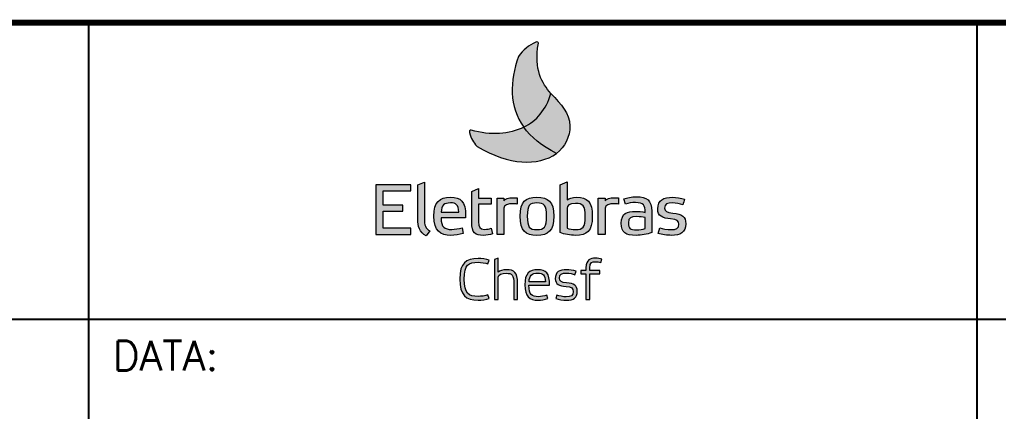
# Model space of a CAD drawing. Header units: millimetres. Extents: x 573 to 993, y 334 to 631.
# Drawn here: x 830.56 to 880.09, y 370.47 to 390.29 of the extents above; entities that cross this region are included whole.
import ezdxf

# ---------------------------------------------------------------- set-up
doc = ezdxf.new("R2010")
doc.units = ezdxf.units.MM
doc.layers.add('1', color=7, linetype='Continuous')
doc.styles.add('ROMANS', font='romans.shx')

# ---------------------------------------------------------------- blocks, each defined once
blk = doc.blocks.new('A$C3EFF4D57')
at = {"layer": '1', "true_color": 0xd6eb00}
h = blk.add_hatch(color=60, dxfattribs=at)
h.dxf.hatch_style = 2
edge = h.paths.add_edge_path()
edge.add_spline(control_points=[(-0.3953708542991308, 2.208678693711704), (-1.148737280901173, 3.263200565008106), (-1.114664107907288, 4.546249956612201), (-0.6653859229868431, 5.780364471838425), (-0.4332665499036921, 6.117998642438124), (-0.1464455639306834, 6.360794715924612), (0.2072036569828697, 6.510927575700634), (0.3038871099319067, 6.559269302056805), (0.3455394220989092, 6.493561461323679), (0.340266977388751, 6.458697421456122), (0.109136187721333, 5.081403082756765), (0.5193982825692274, 4.450719851147483), (0.9773760008703221, 3.914017944401962), (0.7264735439312062, 3.094119857478859), (0.2468128970529051, 2.529375136054909), (-0.3953708542991308, 2.208678693711704)], knot_values=[0, 0, 0, 0, 1, 1, 1, 2, 2, 2, 3, 3, 3, 4, 4, 4, 5, 5, 5, 5], degree=3, periodic=0)
at = {"layer": '1', "true_color": 0x009e49}
h = blk.add_hatch(color=114, dxfattribs=at)
h.dxf.hatch_style = 2
edge = h.paths.add_edge_path()
edge.add_spline(control_points=[(1.26518557025895, 0.8847678565166461), (1.673272781696483, 1.201114532067777), (1.947901239309772, 1.755281411528358), (1.934983750161109, 2.265719953648158), (1.917518777352143, 2.943163178237455), (1.509695188019691, 3.335531914261878), (0.9773760008703221, 3.914017944401962), (0.7264735439312062, 3.094119857478859), (0.2468128970529051, 2.529375136054909), (-0.3953708542991308, 2.208678693711704), (-0.03546060525968642, 1.705028424005377), (0.5039763821179122, 1.253179922423101), (1.26518557025895, 0.8847678565166461)], knot_values=[0, 0, 0, 0, 1, 1, 1, 2, 2, 2, 3, 3, 3, 4, 4, 4, 4], degree=3, periodic=0)
at = {"layer": '1', "true_color": 0x0072c6}
h = blk.add_hatch(color=152, dxfattribs=at)
h.dxf.hatch_style = 2
edge = h.paths.add_edge_path()
edge.add_spline(control_points=[(1.26518557025895, 0.8847678565166461), (0.2951875762904592, 0.2147060543546786), (-1.108073552150017, 0.2795571228427889), (-2.762566665161103, 1.236505816398221), (-2.967203421007525, 1.470042159070431), (-3.044510639842429, 1.622910099474439), (-3.148905042756155, 1.933819566544571), (-3.160899854276067, 2.010138202020698), (-3.13783290912545, 2.072089425983449), (-3.068236640516261, 2.054492642158607), (-2.053422867554787, 1.787146748536202), (-1.133842624921158, 1.844814111265919), (-0.3953708542991308, 2.208678693711704), (-0.03546060525968642, 1.705028424005377), (0.5039763821179122, 1.253179922423101), (1.26518557025895, 0.8847678565166461)], knot_values=[0, 0, 0, 0, 1, 1, 1, 2, 2, 2, 3, 3, 3, 4, 4, 4, 5, 5, 5, 5], degree=3, periodic=0)
h = blk.add_hatch(color=152, dxfattribs=at)
h.dxf.hatch_style = 2
h.paths.add_polyline_path([(-7.879342331338421, -3.211954544699211), (-6.11083260362193, -3.211954544699211), (-6.11083260362193, -2.898771335900847), (-7.515345937583334, -2.898771335900847), (-7.515345937583334, -2.038110661717042), (-6.517700562301684, -2.038110661717042), (-6.517700562301684, -1.728420447461872), (-7.515345937583334, -1.728420447461872), (-7.515345937583334, -1.015124599642263), (-6.11083260362193, -1.015124599642263), (-6.11083260362193, -0.7019413908441265), (-7.879342331338421, -0.7019413908441265)])
edge = h.paths.add_edge_path()
edge.add_spline(control_points=[(-5.427260162207858, -2.391430354979093), (-5.427260162207858, -2.391430354979093), (-5.427853312466027, -0.5643305869775759), (-5.427853312466027, -0.5643305869775759), (-5.427853312466027, -0.5643305869775759), (-5.766574924636416, -0.7015459574989791), (-5.766574924636416, -0.7015459574989791), (-5.766574924636416, -0.7015459574989791), (-5.766574924636416, -2.466694501537404), (-5.766574924636416, -2.466694501537404), (-5.764729569118231, -2.780536765912188), (-5.684819080691568, -3.122718419968351), (-5.328632495712213, -3.287020974585175), (-5.328632495712213, -3.287020974585175), (-5.145711621205919, -3.038622928716109), (-5.145711621205919, -3.038622928716109), (-5.367220199603253, -2.918740719792368), (-5.431807645868162, -2.747979420552383), (-5.427260162207858, -2.391430354979093)], knot_values=[0, 0, 0, 0, 1, 1, 1, 2, 2, 2, 3, 3, 3, 4, 4, 4, 5, 5, 5, 6, 6, 6, 6], degree=3, periodic=0)
edge = h.paths.add_edge_path()
edge.add_spline(control_points=[(-4.113301064382995, -1.335821041985582), (-4.649871159802842, -1.335821041985582), (-4.948884673874545, -1.566292776239379), (-4.948884673874545, -2.290001702129075), (-4.948884673874545, -3.039216078733716), (-4.621037478495055, -3.262635918342653), (-4.080809624541189, -3.262635918342653), (-3.911794822599404, -3.262635918342653), (-3.644976173240366, -3.219006439339978), (-3.461330337684217, -3.161273171051562), (-3.461330337684217, -3.161273171051562), (-3.522523647781099, -2.877088407511224), (-3.522523647781099, -2.877088407511224), (-3.673776902045802, -2.927374347813725), (-3.911794822599404, -2.963292876602736), (-4.041200384471267, -2.963292876602736), (-4.41201800332567, -2.963292876602736), (-4.581461191448966, -2.862589184884314), (-4.58498713866959, -2.369351993248301), (-4.58498713866959, -2.369351993248301), (-3.338877811964267, -2.369351993248301), (-3.338877811964267, -2.369351993248301), (-3.338877811964267, -2.369351993248301), (-3.338877811964267, -2.286245085354608), (-3.338877811964267, -2.286245085354608), (-3.338877811964267, -1.523124636136686), (-3.58381581616743, -1.335821041985582), (-4.113301064382995, -1.335821041985582)], knot_values=[0, 0, 0, 0, 1, 1, 1, 2, 2, 2, 3, 3, 3, 4, 4, 4, 5, 5, 5, 6, 6, 6, 7, 7, 7, 8, 8, 8, 9, 9, 9, 9], degree=3, periodic=0)
edge = h.paths.add_edge_path()
edge.add_spline(control_points=[(-4.581461191448966, -2.09188959656251), (-4.552660462643757, -1.728420447461872), (-4.437424595702055, -1.620203522198381), (-4.105754877973141, -1.620203522198381), (-3.810761603090668, -1.620203522198381), (-3.70969543081867, -1.703046807860574), (-3.691835024591342, -2.09188959656251), (-3.691835024591342, -2.09188959656251), (-4.581461191448966, -2.09188959656251), (-4.581461191448966, -2.09188959656251)], knot_values=[0, 0, 0, 0, 1, 1, 1, 2, 2, 2, 3, 3, 3, 3], degree=3, periodic=0)
edge = h.paths.add_edge_path()
edge.add_spline(control_points=[(-2.383675615686684, -2.95986578761449), (-2.617706250074889, -2.95986578761449), (-2.6899387410391, -2.844596967710231), (-2.6899387410391, -2.578140799112589), (-2.6899387410391, -2.578140799112589), (-2.6899387410391, -1.688613490788612), (-2.6899387410391, -1.688613490788612), (-2.6899387410391, -1.688613490788612), (-2.048941289681579, -1.688613490788612), (-2.048941289681579, -1.688613490788612), (-2.048941289681579, -1.688613490788612), (-2.048941289681579, -1.386041076729043), (-2.048941289681579, -1.386041076729043), (-2.048941289681579, -1.386041076729043), (-2.6899387410391, -1.386041076729043), (-2.6899387410391, -1.386041076729043), (-2.6899387410391, -1.386041076729043), (-2.6899387410391, -0.8998557797380045), (-2.6899387410391, -0.8998557797380045), (-2.6899387410391, -0.8998557797380045), (-3.032054489377515, -1.040300522570874), (-3.032054489377515, -1.040300522570874), (-3.032054489377515, -1.040300522570874), (-3.032054489377515, -2.599626010829525), (-3.032054489377515, -2.599626010829525), (-3.032054489377515, -3.139919770452252), (-2.851670978937022, -3.262635918342653), (-2.437586361739591, -3.262635918342653), (-2.286201296422291, -3.262635918342653), (-2.102983846787083, -3.226519672884933), (-1.987451404455783, -3.186712716211673), (-1.987451404455783, -3.186712716211673), (-2.052170662034086, -2.905691419428081), (-2.052170662034086, -2.905691419428081), (-2.146086081314593, -2.938380575901647), (-2.25753237893025, -2.95986578761449), (-2.383675615686684, -2.95986578761449)], knot_values=[0, 0, 0, 0, 1, 1, 1, 2, 2, 2, 3, 3, 3, 4, 4, 4, 5, 5, 5, 6, 6, 6, 7, 7, 7, 8, 8, 8, 9, 9, 9, 10, 10, 10, 11, 11, 11, 12, 12, 12, 12], degree=3, periodic=0)
edge = h.paths.add_edge_path()
edge.add_spline(control_points=[(-1.407746121484593, -1.519302113807498), (-1.407746121484593, -1.519302113807498), (-1.407746121484593, -1.386041076729043), (-1.407746121484593, -1.386041076729043), (-1.407746121484593, -1.386041076729043), (-1.749861870083691, -1.386041076729043), (-1.749861870083691, -1.386041076729043), (-1.749861870083691, -1.386041076729043), (-1.749861870083691, -3.211954544699211), (-1.749861870083691, -3.211954544699211), (-1.749861870083691, -3.211954544699211), (-1.407746121484593, -3.211954544699211), (-1.407746121484593, -3.211954544699211), (-1.407746121484593, -3.211954544699211), (-1.407746121484593, -1.883034885139523), (-1.407746121484593, -1.883034885139523), (-1.407746121484593, -1.742590142302561), (-1.187951087552847, -1.65968095108542), (-0.9433096584785972, -1.65968095108542), (-0.8675182675306132, -1.65968095108542), (-0.79199049868771, -1.667128279071562), (-0.7309619526673714, -1.677870884927984), (-0.7309619526673714, -1.677870884927984), (-0.7309619526673714, -1.368378387345274), (-0.7309619526673714, -1.368378387345274), (-0.79199049868771, -1.361128776031819), (-0.8568415673186109, -1.357701687043573), (-0.9181337357048278, -1.357701687043573), (-1.180833287585187, -1.357701687043573), (-1.342895053114489, -1.425650316733822), (-1.407746121484593, -1.519302113807498)], knot_values=[0, 0, 0, 0, 1, 1, 1, 2, 2, 2, 3, 3, 3, 4, 4, 4, 5, 5, 5, 6, 6, 6, 7, 7, 7, 8, 8, 8, 9, 9, 9, 10, 10, 10, 10], degree=3, periodic=0)
edge = h.paths.add_edge_path()
edge.add_spline(control_points=[(3.712258916784322, -1.519302113807498), (3.712258916784322, -1.519302113807498), (3.712258916784322, -1.386041076729043), (3.712258916784322, -1.386041076729043), (3.712258916784322, -1.386041076729043), (3.370011357132626, -1.386041076729043), (3.370011357132626, -1.386041076729043), (3.370011357132626, -1.386041076729043), (3.370011357132626, -3.211954544699211), (3.370011357132626, -3.211954544699211), (3.370011357132626, -3.211954544699211), (3.712258916784322, -3.211954544699211), (3.712258916784322, -3.211954544699211), (3.712258916784322, -3.211954544699211), (3.712258916784322, -1.883034885139523), (3.712258916784322, -1.883034885139523), (3.712258916784322, -1.742590142302561), (3.931658517297706, -1.65968095108542), (4.176761285316502, -1.65968095108542), (4.25215724284601, -1.65968095108542), (4.327948634054792, -1.667128279071562), (4.389108991127728, -1.677870884927984), (4.389108991127728, -1.677870884927984), (4.389108991127728, -1.368378387345274), (4.389108991127728, -1.368378387345274), (4.327948634054792, -1.361128776031819), (4.263229376737399, -1.357701687043573), (4.201739491511375, -1.357701687043573), (3.939369467523193, -1.357701687043573), (3.776978174101828, -1.425650316733822), (3.712258916784322, -1.519302113807498)], knot_values=[0, 0, 0, 0, 1, 1, 1, 2, 2, 2, 3, 3, 3, 4, 4, 4, 5, 5, 5, 6, 6, 6, 7, 7, 7, 8, 8, 8, 9, 9, 9, 10, 10, 10, 10], degree=3, periodic=0)
edge = h.paths.add_edge_path()
edge.add_spline(control_points=[(0.2669799977433058, -1.335821041985582), (-0.306002918418244, -1.335821041985582), (-0.5832675983865556, -1.544478036736109), (-0.5832675983865556, -2.290001702129075), (-0.5832675983865556, -3.039216078733716), (-0.3092981962968224, -3.262635918342653), (0.2669799977433058, -3.262635918342653), (0.846685280714496, -3.262635918342653), (1.116436727036103, -3.039216078733716), (1.116436727036103, -2.290001702129075), (1.116436727036103, -1.544478036736109), (0.8431263804699256, -1.335821041985582), (0.2669799977433058, -1.335821041985582)], knot_values=[0, 0, 0, 0, 1, 1, 1, 2, 2, 2, 3, 3, 3, 4, 4, 4, 4], degree=3, periodic=0)
edge = h.paths.add_edge_path()
edge.add_spline(control_points=[(0.2669799977433058, -2.974101388014219), (-0.1042001017664234, -2.974101388014219), (-0.2230937272420306, -2.844596967710231), (-0.2230937272420306, -2.297119502328769), (-0.2230937272420306, -1.724729736246218), (-0.1042001017664234, -1.623762422300388), (0.2669799977433058, -1.623762422300388), (0.6378964746261317, -1.623762422300388), (0.7565264779964309, -1.724729736246218), (0.7565264779964309, -2.297119502328769), (0.7565264779964309, -2.844596967710231), (0.6378964746261317, -2.974101388014219), (0.2669799977433058, -2.974101388014219)], knot_values=[0, 0, 0, 0, 1, 1, 1, 2, 2, 2, 3, 3, 3, 4, 4, 4, 4], degree=3, periodic=0)
edge = h.paths.add_edge_path()
edge.add_spline(control_points=[(2.277363120865402, -1.335821041985582), (2.046957291987155, -1.335821041985582), (1.884697809879071, -1.403835577230439), (1.791375540595709, -1.469016173504997), (1.791375540595709, -1.469016173504997), (1.791375540595709, -0.5589263312677986), (1.791375540595709, -0.5589263312677986), (1.791375540595709, -0.5589263312677986), (1.449325697522909, -0.7000960352362426), (1.449325697522909, -0.7000960352362426), (1.449325697522909, -0.7000960352362426), (1.449325697522909, -3.12548645338029), (1.449325697522909, -3.12548645338029), (1.647437803138359, -3.20819792792463), (1.974988423388822, -3.262635918342653), (2.219893474828837, -3.262635918342653), (2.803421280149564, -3.262635918342653), (3.070141070958471, -3.046399784492451), (3.070141070958471, -2.297119502328769), (3.070141070958471, -1.555286548151344), (2.814229791414164, -1.335821041985582), (2.277363120865402, -1.335821041985582)], knot_values=[0, 0, 0, 0, 1, 1, 1, 2, 2, 2, 3, 3, 3, 4, 4, 4, 5, 5, 5, 6, 6, 6, 7, 7, 7, 7], degree=3, periodic=0)
edge = h.paths.add_edge_path()
edge.add_spline(control_points=[(2.219893474828837, -2.966851776700764), (2.072199120547793, -2.966851776700764), (1.913959877368256, -2.945498376101341), (1.791375540595709, -2.902396141557574), (1.791375540595709, -2.902396141557574), (1.791375540595709, -1.88665969079625), (1.791375540595709, -1.88665969079625), (1.791375540595709, -1.764207165133257), (1.884697809879071, -1.642150072815411), (2.223518280338794, -1.642150072815411), (2.591073574077654, -1.642150072815411), (2.713262477431726, -1.775015676548719), (2.713262477431726, -2.297119502328769), (2.713262477431726, -2.866148084982115), (2.591073574077654, -2.966851776700764), (2.219893474828837, -2.966851776700764)], knot_values=[0, 0, 0, 0, 1, 1, 1, 2, 2, 2, 3, 3, 3, 4, 4, 4, 5, 5, 5, 5], degree=3, periodic=0)
edge = h.paths.add_edge_path()
edge.add_spline(control_points=[(5.302691828001571, -1.308140707876646), (5.046714643191763, -1.308140707876646), (4.824744725588971, -1.377473354266613), (4.662682960059783, -1.42103692771434), (4.662682960059783, -1.42103692771434), (4.754093968298548, -1.68116616279849), (4.754093968298548, -1.68116616279849), (4.901458794426389, -1.623301083396427), (5.073076865960275, -1.603595321732428), (5.260578176889908, -1.603595321732428), (5.660163571525572, -1.603595321732428), (5.742479612704642, -1.721039025030677), (5.742479612704642, -2.102961730205379), (5.569543429862961, -2.066515956961439), (5.429098687123769, -2.04898507869143), (5.256162504542885, -2.04898507869143), (4.838518987100883, -2.04898507869143), (4.535946573045408, -2.131367025449549), (4.535946573045408, -2.650241478918133), (4.535946573045408, -3.12548645338029), (4.741044667836604, -3.262635918342653), (5.29221284436835, -3.262635918342653), (5.537117895808478, -3.262635918342653), (5.857616621356783, -3.20819792792463), (6.07398456635724, -3.118500464294016), (6.07398456635724, -3.118500464294016), (6.07398456635724, -2.045096650803316), (6.07398456635724, -2.045096650803316), (6.07398456635724, -1.494192096437587), (5.839294876445365, -1.308140707876646), (5.302691828001571, -1.308140707876646)], knot_values=[0, 0, 0, 0, 1, 1, 1, 2, 2, 2, 3, 3, 3, 4, 4, 4, 5, 5, 5, 6, 6, 6, 7, 7, 7, 8, 8, 8, 9, 9, 9, 10, 10, 10, 10], degree=3, periodic=0)
edge = h.paths.add_edge_path()
edge.add_spline(control_points=[(5.742479612704642, -2.913336464086683), (5.620027086984692, -2.95643869863045), (5.464753593791556, -2.985305332774601), (5.313763961632048, -2.985305332774601), (4.986081530329102, -2.985305332774601), (4.903238244679187, -2.938380575901647), (4.903238244679187, -2.63205154507159), (4.903238244679187, -2.347932687090179), (5.007962175224293, -2.315177625057686), (5.3175864839817, -2.315177625057686), (5.472266827177464, -2.315177625057686), (5.627408509318002, -2.325986136473148), (5.742479612704642, -2.354852770617413), (5.742479612704642, -2.354852770617413), (5.742479612704642, -2.913336464086683), (5.742479612704642, -2.913336464086683)], knot_values=[0, 0, 0, 0, 1, 1, 1, 2, 2, 2, 3, 3, 3, 4, 4, 4, 5, 5, 5, 5], degree=3, periodic=0)
edge = h.paths.add_edge_path()
edge.add_spline(control_points=[(7.144686251942403, -2.135123642220037), (6.831634854253707, -2.110013624850353), (6.73046982369226, -2.04898507869143), (6.73046982369226, -1.893909302109705), (6.73046982369226, -1.667128279071562), (6.867421571973978, -1.623762422300388), (7.126694034923275, -1.623762422300388), (7.306879828784986, -1.623762422300388), (7.508419023331498, -1.667128279071562), (7.652356760788962, -1.717480124932763), (7.681289300386197, -1.620203522198381), (7.713714834701477, -1.526551725120953), (7.742317846667333, -1.433031739160924), (7.548028263401648, -1.371937287447281), (7.317556528996988, -1.335821041985582), (7.13387774067769, -1.335821041985582), (6.66548694400899, -1.335821041985582), (6.381104463812335, -1.469016173504997), (6.381104463812335, -1.92290774737171), (6.381104463812335, -2.286245085354608), (6.611576198216767, -2.394330199504452), (7.033174048800333, -2.427085261536718), (7.367776563752614, -2.455820084563243), (7.450817566242335, -2.531479664466815), (7.450817566242335, -2.693739146807047), (7.450817566242335, -2.913336464086683), (7.324806140277815, -2.974101388014219), (7.047343743730721, -2.974101388014219), (6.863664955150625, -2.974101388014219), (6.615069192674241, -2.931328681256673), (6.485498866726061, -2.880647307613231), (6.485498866726061, -2.880647307613231), (6.402655581076033, -3.165095693380863), (6.402655581076033, -3.165095693380863), (6.57928247495397, -3.222828961669393), (6.871244094323629, -3.262635918342653), (7.058152255256005, -3.262635918342653), (7.533660851892364, -3.262635918342653), (7.800182925861691, -3.12548645338029), (7.800182925861691, -2.671792596190016), (7.800182925861691, -2.31886833627334), (7.602202631559521, -2.174864693338463), (7.144686251942403, -2.135123642220037)], knot_values=[0, 0, 0, 0, 1, 1, 1, 2, 2, 2, 3, 3, 3, 4, 4, 4, 5, 5, 5, 6, 6, 6, 7, 7, 7, 8, 8, 8, 9, 9, 9, 10, 10, 10, 11, 11, 11, 12, 12, 12, 13, 13, 13, 14, 14, 14, 14], degree=3, periodic=0)
h = blk.add_hatch(color=152, dxfattribs=at)
h.dxf.hatch_style = 2
edge = h.paths.add_edge_path()
edge.add_spline(control_points=[(-2.70911725805297, -4.434832162389398), (-2.529656425241114, -4.434832162389398), (-2.301161857928719, -4.466796357731596), (-2.144767970006683, -4.512930247918462), (-2.144767970006683, -4.512930247918462), (-2.211596205208139, -4.701156519873621), (-2.211596205208139, -4.701156519873621), (-2.332928336459759, -4.652056879602355), (-2.549955336983885, -4.62312433990337), (-2.706217413592867, -4.62312433990337), (-3.215601466905014, -4.62312433990337), (-3.40666167781842, -4.732922998543017), (-3.40666167781842, -5.473635558244041), (-3.40666167781842, -6.211711895647113), (-3.215601466905014, -6.350443093990179), (-2.706217413592867, -6.350443093990179), (-2.549955336983885, -6.350443093990179), (-2.332928336459759, -6.321576459845801), (-2.211596205208139, -6.275508475217748), (-2.211596205208139, -6.275508475217748), (-2.144767970006683, -6.460703091529808), (-2.144767970006683, -6.460703091529808), (-2.301161857928719, -6.509868637355794), (-2.529656425241114, -6.541635116029397), (-2.70911725805297, -6.541635116029397), (-3.334165564749128, -6.541635116029397), (-3.632256400670485, -6.295675575781843), (-3.632256400670485, -5.473635558244041), (-3.632256400670485, -4.649025223963235), (-3.334165564749128, -4.434832162389398), (-2.70911725805297, -4.434832162389398)], knot_values=[0, 0, 0, 0, 1, 1, 1, 2, 2, 2, 3, 3, 3, 4, 4, 4, 5, 5, 5, 6, 6, 6, 7, 7, 7, 8, 8, 8, 9, 9, 9, 10, 10, 10, 10], degree=3, periodic=0)
h = blk.add_hatch(color=152, dxfattribs=at)
h.dxf.hatch_style = 2
edge = h.paths.add_edge_path()
edge.add_spline(control_points=[(-0.7153423353765902, -5.67655876949857), (-0.7153423353765902, -5.67655876949857), (-0.7153423353765902, -6.500971387106915), (-0.7153423353765902, -6.500971387106915), (-0.7153423353765902, -6.500971387106915), (-0.9034367963035947, -6.500971387106915), (-0.9034367963035947, -6.500971387106915), (-0.9034367963035947, -6.500971387106915), (-0.9034367963035947, -5.714256748336766), (-0.9034367963035947, -5.714256748336766), (-0.9034367963035947, -5.268207935805322), (-0.9961000100631736, -5.178905905519741), (-1.288325251538026, -5.178905905519741), (-1.496652718681503, -5.178905905519741), (-1.693578524041641, -5.251204301993994), (-1.693578524041641, -5.384267622399761), (-1.693578524041641, -5.384267622399761), (-1.693578524041641, -6.500971387106915), (-1.693578524041641, -6.500971387106915), (-1.693578524041641, -6.500971387106915), (-1.881475268129066, -6.500971387106915), (-1.881475268129066, -6.500971387106915), (-1.881475268129066, -6.500971387106915), (-1.881475268129066, -4.489072436134848), (-1.881475268129066, -4.489072436134848), (-1.881475268129066, -4.489072436134848), (-1.693578524041641, -4.411765217295851), (-1.693578524041641, -4.411765217295851), (-1.693578524041641, -4.411765217295851), (-1.693578524041641, -5.118009170474579), (-1.693578524041641, -5.118009170474579), (-1.621082410972349, -5.060078185513703), (-1.453220956261816, -4.9991155449095), (-1.267960434268844, -4.9991155449095), (-0.8716703177724412, -4.9991155449095), (-0.7153423353765902, -5.143910054534444), (-0.7153423353765902, -5.67655876949857)], knot_values=[0, 0, 0, 0, 1, 1, 1, 2, 2, 2, 3, 3, 3, 4, 4, 4, 5, 5, 5, 6, 6, 6, 7, 7, 7, 8, 8, 8, 9, 9, 9, 10, 10, 10, 11, 11, 11, 12, 12, 12, 12], degree=3, periodic=0)
h = blk.add_hatch(color=152, dxfattribs=at)
h.dxf.hatch_style = 2
edge = h.paths.add_edge_path()
edge.add_spline(control_points=[(2.936814128186938, -5.039911084945516), (2.936814128186938, -5.039911084945516), (3.45773165407445, -5.039911084945516), (3.45773165407445, -5.039911084945516), (3.45773165407445, -5.039911084945516), (3.45773165407445, -5.213374512042265), (3.45773165407445, -5.213374512042265), (3.45773165407445, -5.213374512042265), (2.936814128186938, -5.213374512042265), (2.936814128186938, -5.213374512042265), (2.936814128186938, -5.213374512042265), (2.936814128186938, -6.500971387106915), (2.936814128186938, -6.500971387106915), (2.936814128186938, -6.500971387106915), (2.748653761733635, -6.500971387106915), (2.748653761733635, -6.500971387106915), (2.748653761733635, -6.500971387106915), (2.748653761733635, -5.213374512042265), (2.748653761733635, -5.213374512042265), (2.748653761733635, -5.213374512042265), (2.490963032458239, -5.213374512042265), (2.490963032458239, -5.213374512042265), (2.490963032458239, -5.213374512042265), (2.490963032458239, -5.039911084945516), (2.490963032458239, -5.039911084945516), (2.490963032458239, -5.039911084945516), (2.748653761733635, -5.039911084945516), (2.748653761733635, -5.039911084945516), (2.748653761733635, -5.039911084945516), (2.748653761733635, -4.903420675555481), (2.748653761733635, -4.903420675555481), (2.748653761733635, -4.478263924719386), (2.983079829540429, -4.420267034203562), (3.223173775214946, -4.420267034203562), (3.333236055996508, -4.420267034203562), (3.45773165407445, -4.437863818032497), (3.553096995454666, -4.466796357731596), (3.553096995454666, -4.466796357731596), (3.503865544114433, -4.631823873479448), (3.503865544114433, -4.631823873479448), (3.431698958676634, -4.608756928385901), (3.307071549807006, -4.594323611313939), (3.223173775214946, -4.594323611313939), (3.087276515875374, -4.594323611313939), (2.936814128186938, -4.617258745293611), (2.936814128186938, -4.903420675555481), (2.936814128186938, -4.903420675555481), (2.936814128186938, -5.039911084945516), (2.936814128186938, -5.039911084945516)], knot_values=[0, 0, 0, 0, 1, 1, 1, 2, 2, 2, 3, 3, 3, 4, 4, 4, 5, 5, 5, 6, 6, 6, 7, 7, 7, 8, 8, 8, 9, 9, 9, 10, 10, 10, 11, 11, 11, 12, 12, 12, 13, 13, 13, 14, 14, 14, 15, 15, 15, 16, 16, 16, 16], degree=3, periodic=0)
h = blk.add_hatch(color=152, dxfattribs=at)
h.dxf.hatch_style = 2
edge = h.paths.add_edge_path()
edge.add_spline(control_points=[(0.9079774491008266, -5.789125461550157), (0.9079774491008266, -5.789125461550157), (-0.1366256358211331, -5.789125461550157), (-0.1366256358211331, -5.789125461550157), (-0.1336598858347315, -6.263843191557498), (0.01680250185381738, -6.365008222175788), (0.3553593502084595, -6.365008222175788), (0.4595560362826063, -6.365008222175788), (0.6506821529829949, -6.333373554619811), (0.7749800342212438, -6.286976042205765), (0.7749800342212438, -6.286976042205765), (0.8184117963801327, -6.460703091529808), (0.8184117963801327, -6.460703091529808), (0.6679494089524951, -6.506705170602913), (0.4595560362826063, -6.541635116029397), (0.3380261884522042, -6.541635116029397), (-0.1046614404503998, -6.541635116029397), (-0.3450190084909082, -6.36224018876419), (-0.3450190084909082, -5.763356388603938), (-0.3450190084909082, -5.190175755835071), (-0.1220605077331811, -4.9991155449095), (0.3119275877888867, -4.9991155449095), (0.7259462994601336, -4.9991155449095), (0.9079774491008266, -5.167042905182825), (0.9079774491008266, -5.789125461550157)], knot_values=[0, 0, 0, 0, 1, 1, 1, 2, 2, 2, 3, 3, 3, 4, 4, 4, 5, 5, 5, 6, 6, 6, 7, 7, 7, 8, 8, 8, 8], degree=3, periodic=0)
edge = h.paths.add_edge_path()
edge.add_spline(control_points=[(-0.1336598858347315, -5.618495973424046), (-0.1336598858347315, -5.618495973424046), (0.6939821040894003, -5.618495973424046), (0.6939821040894003, -5.618495973424046), (0.6765830370675303, -5.253774618733132), (0.581085884373806, -5.175544722090422), (0.3119275877888867, -5.175544722090422), (0.005269029278679227, -5.175544722090422), (-0.1103293185790335, -5.27400762485604), (-0.1336598858347315, -5.618495973424046)], knot_values=[0, 0, 0, 0, 1, 1, 1, 2, 2, 2, 3, 3, 3, 3], degree=3, periodic=0)
h = blk.add_hatch(color=152, dxfattribs=at)
h.dxf.hatch_style = 2
edge = h.paths.add_edge_path()
edge.add_spline(control_points=[(1.776217262249702, -5.172842594237522), (1.527423783194536, -5.172842594237522), (1.402928185116707, -5.207772539664006), (1.402928185116707, -5.436201201637573), (1.402928185116707, -5.581061616817351), (1.504159121204339, -5.644528668601652), (1.767583634395464, -5.6618618301992), (2.14660649492248, -5.687828619818106), (2.308800071765063, -5.809424373231877), (2.308800071765063, -6.081614325325745), (2.308800071765063, -6.42893661286007), (2.13223908341331, -6.541635116029397), (1.744384877931566, -6.541635116029397), (1.599722179424248, -6.541635116029397), (1.362528078470632, -6.512768481881153), (1.217799474437129, -6.463405219386686), (1.217799474437129, -6.463405219386686), (1.27566455389217, -6.286976042205765), (1.27566455389217, -6.286976042205765), (1.377027301032399, -6.333373554619811), (1.593988396030113, -6.370873816785547), (1.744384877931566, -6.370873816785547), (1.981776695724875, -6.370873816785547), (2.103372449342487, -6.330341898980919), (2.103372449342487, -6.098815675809533), (2.103372449342487, -5.942421788078832), (2.025142552618263, -5.867618980424368), (1.744384877931566, -5.8442225075446), (1.391394712541569, -5.817926190139588), (1.197566468220543, -5.728821876522602), (1.197566468220543, -5.453468457676081), (1.197566468220543, -5.109177825780648), (1.39732621277517, -4.9991155449095), (1.776217262249702, -4.9991155449095), (1.918046021823102, -4.9991155449095), (2.091641259927542, -5.028179895726225), (2.256668775703929, -5.074511502585665), (2.256668775703929, -5.074511502585665), (2.192938101802383, -5.253774618733132), (2.192938101802383, -5.253774618733132), (2.074242192905672, -5.207772539664006), (1.918046021823102, -5.172842594237522), (1.776217262249702, -5.172842594237522)], knot_values=[0, 0, 0, 0, 1, 1, 1, 2, 2, 2, 3, 3, 3, 4, 4, 4, 5, 5, 5, 6, 6, 6, 7, 7, 7, 8, 8, 8, 9, 9, 9, 10, 10, 10, 11, 11, 11, 12, 12, 12, 13, 13, 13, 14, 14, 14, 14], degree=3, periodic=0)
at = {"layer": '1', "lineweight": 0}
blk.add_lwpolyline([(-7.879342331338421, -3.211954544699211), (-6.11083260362193, -3.211954544699211), (-6.11083260362193, -2.898771335900847), (-7.515345937583334, -2.898771335900847), (-7.515345937583334, -2.038110661717042), (-6.517700562301684, -2.038110661717042), (-6.517700562301684, -1.728420447461872), (-7.515345937583334, -1.728420447461872), (-7.515345937583334, -1.015124599642263), (-6.11083260362193, -1.015124599642263), (-6.11083260362193, -0.7019413908441265), (-7.879342331338421, -0.7019413908441265), (-7.879342331338421, -3.211954544699211)], dxfattribs=at)
for points, knots in [([(-0.3953708542991308, 2.208678693711704), (-1.148737280901173, 3.263200565008106), (-1.114664107907288, 4.546249956612201), (-0.6653859229868431, 5.780364471838425), (-0.4332665499036921, 6.117998642438124), (-0.1464455639306834, 6.360794715924612), (0.2072036569828697, 6.510927575700634), (0.3038871099319067, 6.559269302056805), (0.3455394220989092, 6.493561461323679), (0.340266977388751, 6.458697421456122), (0.109136187721333, 5.081403082756765), (0.5193982825692274, 4.450719851147483), (0.9773760008703221, 3.914017944401962), (0.7264735439312062, 3.094119857478859), (0.2468128970529051, 2.529375136054909), (-0.3953708542991308, 2.208678693711704)], [0, 0, 0, 0, 1, 1, 1, 2, 2, 2, 3, 3, 3, 4, 4, 4, 5, 5, 5, 5]), ([(1.26518557025895, 0.8847678565166461), (1.673272781696483, 1.201114532067777), (1.947901239309772, 1.755281411528358), (1.934983750161109, 2.265719953648158), (1.917518777352143, 2.943163178237455), (1.509695188019691, 3.335531914261878), (0.9773760008703221, 3.914017944401962), (0.7264735439312062, 3.094119857478859), (0.2468128970529051, 2.529375136054909), (-0.3953708542991308, 2.208678693711704), (-0.03546060525968642, 1.705028424005377), (0.5039763821179122, 1.253179922423101), (1.26518557025895, 0.8847678565166461)], [0, 0, 0, 0, 1, 1, 1, 2, 2, 2, 3, 3, 3, 4, 4, 4, 4]), ([(1.26518557025895, 0.8847678565166461), (0.2951875762904592, 0.2147060543546786), (-1.108073552150017, 0.2795571228427889), (-2.762566665161103, 1.236505816398221), (-2.967203421007525, 1.470042159070431), (-3.044510639842429, 1.622910099474439), (-3.148905042756155, 1.933819566544571), (-3.160899854276067, 2.010138202020698), (-3.13783290912545, 2.072089425983449), (-3.068236640516261, 2.054492642158607), (-2.053422867554787, 1.787146748536202), (-1.133842624921158, 1.844814111265919), (-0.3953708542991308, 2.208678693711704), (-0.03546060525968642, 1.705028424005377), (0.5039763821179122, 1.253179922423101), (1.26518557025895, 0.8847678565166461)], [0, 0, 0, 0, 1, 1, 1, 2, 2, 2, 3, 3, 3, 4, 4, 4, 5, 5, 5, 5]), ([(-5.427260162207858, -2.391430354979093), (-5.427260162207858, -2.391430354979093), (-5.427853312466027, -0.5643305869775759), (-5.427853312466027, -0.5643305869775759), (-5.427853312466027, -0.5643305869775759), (-5.766574924636416, -0.7015459574989791), (-5.766574924636416, -0.7015459574989791), (-5.766574924636416, -0.7015459574989791), (-5.766574924636416, -2.466694501537404), (-5.766574924636416, -2.466694501537404), (-5.764729569118231, -2.780536765912188), (-5.684819080691568, -3.122718419968351), (-5.328632495712213, -3.287020974585175), (-5.328632495712213, -3.287020974585175), (-5.145711621205919, -3.038622928716109), (-5.145711621205919, -3.038622928716109), (-5.367220199603253, -2.918740719792368), (-5.431807645868162, -2.747979420552383), (-5.427260162207858, -2.391430354979093)], [0, 0, 0, 0, 1, 1, 1, 2, 2, 2, 3, 3, 3, 4, 4, 4, 5, 5, 5, 6, 6, 6, 6]), ([(-2.383675615686684, -2.95986578761449), (-2.617706250074889, -2.95986578761449), (-2.6899387410391, -2.844596967710231), (-2.6899387410391, -2.578140799112589), (-2.6899387410391, -2.578140799112589), (-2.6899387410391, -1.688613490788612), (-2.6899387410391, -1.688613490788612), (-2.6899387410391, -1.688613490788612), (-2.048941289681579, -1.688613490788612), (-2.048941289681579, -1.688613490788612), (-2.048941289681579, -1.688613490788612), (-2.048941289681579, -1.386041076729043), (-2.048941289681579, -1.386041076729043), (-2.048941289681579, -1.386041076729043), (-2.6899387410391, -1.386041076729043), (-2.6899387410391, -1.386041076729043), (-2.6899387410391, -1.386041076729043), (-2.6899387410391, -0.8998557797380045), (-2.6899387410391, -0.8998557797380045), (-2.6899387410391, -0.8998557797380045), (-3.032054489377515, -1.040300522570874), (-3.032054489377515, -1.040300522570874), (-3.032054489377515, -1.040300522570874), (-3.032054489377515, -2.599626010829525), (-3.032054489377515, -2.599626010829525), (-3.032054489377515, -3.139919770452252), (-2.851670978937022, -3.262635918342653), (-2.437586361739591, -3.262635918342653), (-2.286201296422291, -3.262635918342653), (-2.102983846787083, -3.226519672884933), (-1.987451404455783, -3.186712716211673), (-1.987451404455783, -3.186712716211673), (-2.052170662034086, -2.905691419428081), (-2.052170662034086, -2.905691419428081), (-2.146086081314593, -2.938380575901647), (-2.25753237893025, -2.95986578761449), (-2.383675615686684, -2.95986578761449)], [0, 0, 0, 0, 1, 1, 1, 2, 2, 2, 3, 3, 3, 4, 4, 4, 5, 5, 5, 6, 6, 6, 7, 7, 7, 8, 8, 8, 9, 9, 9, 10, 10, 10, 11, 11, 11, 12, 12, 12, 12]), ([(2.277363120865402, -1.335821041985582), (2.046957291987155, -1.335821041985582), (1.884697809879071, -1.403835577230439), (1.791375540595709, -1.469016173504997), (1.791375540595709, -1.469016173504997), (1.791375540595709, -0.5589263312677986), (1.791375540595709, -0.5589263312677986), (1.791375540595709, -0.5589263312677986), (1.449325697522909, -0.7000960352362426), (1.449325697522909, -0.7000960352362426), (1.449325697522909, -0.7000960352362426), (1.449325697522909, -3.12548645338029), (1.449325697522909, -3.12548645338029), (1.647437803138359, -3.20819792792463), (1.974988423388822, -3.262635918342653), (2.219893474828837, -3.262635918342653), (2.803421280149564, -3.262635918342653), (3.070141070958471, -3.046399784492451), (3.070141070958471, -2.297119502328769), (3.070141070958471, -1.555286548151344), (2.814229791414164, -1.335821041985582), (2.277363120865402, -1.335821041985582)], [0, 0, 0, 0, 1, 1, 1, 2, 2, 2, 3, 3, 3, 4, 4, 4, 5, 5, 5, 6, 6, 6, 7, 7, 7, 7]), ([(-4.113301064382995, -1.335821041985582), (-4.649871159802842, -1.335821041985582), (-4.948884673874545, -1.566292776239379), (-4.948884673874545, -2.290001702129075), (-4.948884673874545, -3.039216078733716), (-4.621037478495055, -3.262635918342653), (-4.080809624541189, -3.262635918342653), (-3.911794822599404, -3.262635918342653), (-3.644976173240366, -3.219006439339978), (-3.461330337684217, -3.161273171051562), (-3.461330337684217, -3.161273171051562), (-3.522523647781099, -2.877088407511224), (-3.522523647781099, -2.877088407511224), (-3.673776902045802, -2.927374347813725), (-3.911794822599404, -2.963292876602736), (-4.041200384471267, -2.963292876602736), (-4.41201800332567, -2.963292876602736), (-4.581461191448966, -2.862589184884314), (-4.58498713866959, -2.369351993248301), (-4.58498713866959, -2.369351993248301), (-3.338877811964267, -2.369351993248301), (-3.338877811964267, -2.369351993248301), (-3.338877811964267, -2.369351993248301), (-3.338877811964267, -2.286245085354608), (-3.338877811964267, -2.286245085354608), (-3.338877811964267, -1.523124636136686), (-3.58381581616743, -1.335821041985582), (-4.113301064382995, -1.335821041985582)], [0, 0, 0, 0, 1, 1, 1, 2, 2, 2, 3, 3, 3, 4, 4, 4, 5, 5, 5, 6, 6, 6, 7, 7, 7, 8, 8, 8, 9, 9, 9, 9]), ([(-1.407746121484593, -1.519302113807498), (-1.407746121484593, -1.519302113807498), (-1.407746121484593, -1.386041076729043), (-1.407746121484593, -1.386041076729043), (-1.407746121484593, -1.386041076729043), (-1.749861870083691, -1.386041076729043), (-1.749861870083691, -1.386041076729043), (-1.749861870083691, -1.386041076729043), (-1.749861870083691, -3.211954544699211), (-1.749861870083691, -3.211954544699211), (-1.749861870083691, -3.211954544699211), (-1.407746121484593, -3.211954544699211), (-1.407746121484593, -3.211954544699211), (-1.407746121484593, -3.211954544699211), (-1.407746121484593, -1.883034885139523), (-1.407746121484593, -1.883034885139523), (-1.407746121484593, -1.742590142302561), (-1.187951087552847, -1.65968095108542), (-0.9433096584785972, -1.65968095108542), (-0.8675182675306132, -1.65968095108542), (-0.79199049868771, -1.667128279071562), (-0.7309619526673714, -1.677870884927984), (-0.7309619526673714, -1.677870884927984), (-0.7309619526673714, -1.368378387345274), (-0.7309619526673714, -1.368378387345274), (-0.79199049868771, -1.361128776031819), (-0.8568415673186109, -1.357701687043573), (-0.9181337357048278, -1.357701687043573), (-1.180833287585187, -1.357701687043573), (-1.342895053114489, -1.425650316733822), (-1.407746121484593, -1.519302113807498)], [0, 0, 0, 0, 1, 1, 1, 2, 2, 2, 3, 3, 3, 4, 4, 4, 5, 5, 5, 6, 6, 6, 7, 7, 7, 8, 8, 8, 9, 9, 9, 10, 10, 10, 10]), ([(0.2669799977433058, -1.335821041985582), (-0.306002918418244, -1.335821041985582), (-0.5832675983865556, -1.544478036736109), (-0.5832675983865556, -2.290001702129075), (-0.5832675983865556, -3.039216078733716), (-0.3092981962968224, -3.262635918342653), (0.2669799977433058, -3.262635918342653), (0.846685280714496, -3.262635918342653), (1.116436727036103, -3.039216078733716), (1.116436727036103, -2.290001702129075), (1.116436727036103, -1.544478036736109), (0.8431263804699256, -1.335821041985582), (0.2669799977433058, -1.335821041985582)], [0, 0, 0, 0, 1, 1, 1, 2, 2, 2, 3, 3, 3, 4, 4, 4, 4]), ([(3.712258916784322, -1.519302113807498), (3.712258916784322, -1.519302113807498), (3.712258916784322, -1.386041076729043), (3.712258916784322, -1.386041076729043), (3.712258916784322, -1.386041076729043), (3.370011357132626, -1.386041076729043), (3.370011357132626, -1.386041076729043), (3.370011357132626, -1.386041076729043), (3.370011357132626, -3.211954544699211), (3.370011357132626, -3.211954544699211), (3.370011357132626, -3.211954544699211), (3.712258916784322, -3.211954544699211), (3.712258916784322, -3.211954544699211), (3.712258916784322, -3.211954544699211), (3.712258916784322, -1.883034885139523), (3.712258916784322, -1.883034885139523), (3.712258916784322, -1.742590142302561), (3.931658517297706, -1.65968095108542), (4.176761285316502, -1.65968095108542), (4.25215724284601, -1.65968095108542), (4.327948634054792, -1.667128279071562), (4.389108991127728, -1.677870884927984), (4.389108991127728, -1.677870884927984), (4.389108991127728, -1.368378387345274), (4.389108991127728, -1.368378387345274), (4.327948634054792, -1.361128776031819), (4.263229376737399, -1.357701687043573), (4.201739491511375, -1.357701687043573), (3.939369467523193, -1.357701687043573), (3.776978174101828, -1.425650316733822), (3.712258916784322, -1.519302113807498)], [0, 0, 0, 0, 1, 1, 1, 2, 2, 2, 3, 3, 3, 4, 4, 4, 5, 5, 5, 6, 6, 6, 7, 7, 7, 8, 8, 8, 9, 9, 9, 10, 10, 10, 10]), ([(5.302691828001571, -1.308140707876646), (5.046714643191763, -1.308140707876646), (4.824744725588971, -1.377473354266613), (4.662682960059783, -1.42103692771434), (4.662682960059783, -1.42103692771434), (4.754093968298548, -1.68116616279849), (4.754093968298548, -1.68116616279849), (4.901458794426389, -1.623301083396427), (5.073076865960275, -1.603595321732428), (5.260578176889908, -1.603595321732428), (5.660163571525572, -1.603595321732428), (5.742479612704642, -1.721039025030677), (5.742479612704642, -2.102961730205379), (5.569543429862961, -2.066515956961439), (5.429098687123769, -2.04898507869143), (5.256162504542885, -2.04898507869143), (4.838518987100883, -2.04898507869143), (4.535946573045408, -2.131367025449549), (4.535946573045408, -2.650241478918133), (4.535946573045408, -3.12548645338029), (4.741044667836604, -3.262635918342653), (5.29221284436835, -3.262635918342653), (5.537117895808478, -3.262635918342653), (5.857616621356783, -3.20819792792463), (6.07398456635724, -3.118500464294016), (6.07398456635724, -3.118500464294016), (6.07398456635724, -2.045096650803316), (6.07398456635724, -2.045096650803316), (6.07398456635724, -1.494192096437587), (5.839294876445365, -1.308140707876646), (5.302691828001571, -1.308140707876646)], [0, 0, 0, 0, 1, 1, 1, 2, 2, 2, 3, 3, 3, 4, 4, 4, 5, 5, 5, 6, 6, 6, 7, 7, 7, 8, 8, 8, 9, 9, 9, 10, 10, 10, 10]), ([(7.144686251942403, -2.135123642220037), (6.831634854253707, -2.110013624850353), (6.73046982369226, -2.04898507869143), (6.73046982369226, -1.893909302109705), (6.73046982369226, -1.667128279071562), (6.867421571973978, -1.623762422300388), (7.126694034923275, -1.623762422300388), (7.306879828784986, -1.623762422300388), (7.508419023331498, -1.667128279071562), (7.652356760788962, -1.717480124932763), (7.681289300386197, -1.620203522198381), (7.713714834701477, -1.526551725120953), (7.742317846667333, -1.433031739160924), (7.548028263401648, -1.371937287447281), (7.317556528996988, -1.335821041985582), (7.13387774067769, -1.335821041985582), (6.66548694400899, -1.335821041985582), (6.381104463812335, -1.469016173504997), (6.381104463812335, -1.92290774737171), (6.381104463812335, -2.286245085354608), (6.611576198216767, -2.394330199504452), (7.033174048800333, -2.427085261536718), (7.367776563752614, -2.455820084563243), (7.450817566242335, -2.531479664466815), (7.450817566242335, -2.693739146807047), (7.450817566242335, -2.913336464086683), (7.324806140277815, -2.974101388014219), (7.047343743730721, -2.974101388014219), (6.863664955150625, -2.974101388014219), (6.615069192674241, -2.931328681256673), (6.485498866726061, -2.880647307613231), (6.485498866726061, -2.880647307613231), (6.402655581076033, -3.165095693380863), (6.402655581076033, -3.165095693380863), (6.57928247495397, -3.222828961669393), (6.871244094323629, -3.262635918342653), (7.058152255256005, -3.262635918342653), (7.533660851892364, -3.262635918342653), (7.800182925861691, -3.12548645338029), (7.800182925861691, -2.671792596190016), (7.800182925861691, -2.31886833627334), (7.602202631559521, -2.174864693338463), (7.144686251942403, -2.135123642220037)], [0, 0, 0, 0, 1, 1, 1, 2, 2, 2, 3, 3, 3, 4, 4, 4, 5, 5, 5, 6, 6, 6, 7, 7, 7, 8, 8, 8, 9, 9, 9, 10, 10, 10, 11, 11, 11, 12, 12, 12, 13, 13, 13, 14, 14, 14, 14]), ([(-4.581461191448966, -2.09188959656251), (-4.552660462643757, -1.728420447461872), (-4.437424595702055, -1.620203522198381), (-4.105754877973141, -1.620203522198381), (-3.810761603090668, -1.620203522198381), (-3.70969543081867, -1.703046807860574), (-3.691835024591342, -2.09188959656251), (-3.691835024591342, -2.09188959656251), (-4.581461191448966, -2.09188959656251), (-4.581461191448966, -2.09188959656251)], [0, 0, 0, 0, 1, 1, 1, 2, 2, 2, 3, 3, 3, 3]), ([(0.2669799977433058, -2.974101388014219), (-0.1042001017664234, -2.974101388014219), (-0.2230937272420306, -2.844596967710231), (-0.2230937272420306, -2.297119502328769), (-0.2230937272420306, -1.724729736246218), (-0.1042001017664234, -1.623762422300388), (0.2669799977433058, -1.623762422300388), (0.6378964746261317, -1.623762422300388), (0.7565264779964309, -1.724729736246218), (0.7565264779964309, -2.297119502328769), (0.7565264779964309, -2.844596967710231), (0.6378964746261317, -2.974101388014219), (0.2669799977433058, -2.974101388014219)], [0, 0, 0, 0, 1, 1, 1, 2, 2, 2, 3, 3, 3, 4, 4, 4, 4]), ([(2.219893474828837, -2.966851776700764), (2.072199120547793, -2.966851776700764), (1.913959877368256, -2.945498376101341), (1.791375540595709, -2.902396141557574), (1.791375540595709, -2.902396141557574), (1.791375540595709, -1.88665969079625), (1.791375540595709, -1.88665969079625), (1.791375540595709, -1.764207165133257), (1.884697809879071, -1.642150072815411), (2.223518280338794, -1.642150072815411), (2.591073574077654, -1.642150072815411), (2.713262477431726, -1.775015676548719), (2.713262477431726, -2.297119502328769), (2.713262477431726, -2.866148084982115), (2.591073574077654, -2.966851776700764), (2.219893474828837, -2.966851776700764)], [0, 0, 0, 0, 1, 1, 1, 2, 2, 2, 3, 3, 3, 4, 4, 4, 5, 5, 5, 5]), ([(5.742479612704642, -2.913336464086683), (5.620027086984692, -2.95643869863045), (5.464753593791556, -2.985305332774601), (5.313763961632048, -2.985305332774601), (4.986081530329102, -2.985305332774601), (4.903238244679187, -2.938380575901647), (4.903238244679187, -2.63205154507159), (4.903238244679187, -2.347932687090179), (5.007962175224293, -2.315177625057686), (5.3175864839817, -2.315177625057686), (5.472266827177464, -2.315177625057686), (5.627408509318002, -2.325986136473148), (5.742479612704642, -2.354852770617413), (5.742479612704642, -2.354852770617413), (5.742479612704642, -2.913336464086683), (5.742479612704642, -2.913336464086683)], [0, 0, 0, 0, 1, 1, 1, 2, 2, 2, 3, 3, 3, 4, 4, 4, 5, 5, 5, 5]), ([(-2.70911725805297, -4.434832162389398), (-2.529656425241114, -4.434832162389398), (-2.301161857928719, -4.466796357731596), (-2.144767970006683, -4.512930247918462), (-2.144767970006683, -4.512930247918462), (-2.211596205208139, -4.701156519873621), (-2.211596205208139, -4.701156519873621), (-2.332928336459759, -4.652056879602355), (-2.549955336983885, -4.62312433990337), (-2.706217413592867, -4.62312433990337), (-3.215601466905014, -4.62312433990337), (-3.40666167781842, -4.732922998543017), (-3.40666167781842, -5.473635558244041), (-3.40666167781842, -6.211711895647113), (-3.215601466905014, -6.350443093990179), (-2.706217413592867, -6.350443093990179), (-2.549955336983885, -6.350443093990179), (-2.332928336459759, -6.321576459845801), (-2.211596205208139, -6.275508475217748), (-2.211596205208139, -6.275508475217748), (-2.144767970006683, -6.460703091529808), (-2.144767970006683, -6.460703091529808), (-2.301161857928719, -6.509868637355794), (-2.529656425241114, -6.541635116029397), (-2.70911725805297, -6.541635116029397), (-3.334165564749128, -6.541635116029397), (-3.632256400670485, -6.295675575781843), (-3.632256400670485, -5.473635558244041), (-3.632256400670485, -4.649025223963235), (-3.334165564749128, -4.434832162389398), (-2.70911725805297, -4.434832162389398)], [0, 0, 0, 0, 1, 1, 1, 2, 2, 2, 3, 3, 3, 4, 4, 4, 5, 5, 5, 6, 6, 6, 7, 7, 7, 8, 8, 8, 9, 9, 9, 10, 10, 10, 10]), ([(-0.7153423353765902, -5.67655876949857), (-0.7153423353765902, -5.67655876949857), (-0.7153423353765902, -6.500971387106915), (-0.7153423353765902, -6.500971387106915), (-0.7153423353765902, -6.500971387106915), (-0.9034367963035947, -6.500971387106915), (-0.9034367963035947, -6.500971387106915), (-0.9034367963035947, -6.500971387106915), (-0.9034367963035947, -5.714256748336766), (-0.9034367963035947, -5.714256748336766), (-0.9034367963035947, -5.268207935805322), (-0.9961000100631736, -5.178905905519741), (-1.288325251538026, -5.178905905519741), (-1.496652718681503, -5.178905905519741), (-1.693578524041641, -5.251204301993994), (-1.693578524041641, -5.384267622399761), (-1.693578524041641, -5.384267622399761), (-1.693578524041641, -6.500971387106915), (-1.693578524041641, -6.500971387106915), (-1.693578524041641, -6.500971387106915), (-1.881475268129066, -6.500971387106915), (-1.881475268129066, -6.500971387106915), (-1.881475268129066, -6.500971387106915), (-1.881475268129066, -4.489072436134848), (-1.881475268129066, -4.489072436134848), (-1.881475268129066, -4.489072436134848), (-1.693578524041641, -4.411765217295851), (-1.693578524041641, -4.411765217295851), (-1.693578524041641, -4.411765217295851), (-1.693578524041641, -5.118009170474579), (-1.693578524041641, -5.118009170474579), (-1.621082410972349, -5.060078185513703), (-1.453220956261816, -4.9991155449095), (-1.267960434268844, -4.9991155449095), (-0.8716703177724412, -4.9991155449095), (-0.7153423353765902, -5.143910054534444), (-0.7153423353765902, -5.67655876949857)], [0, 0, 0, 0, 1, 1, 1, 2, 2, 2, 3, 3, 3, 4, 4, 4, 5, 5, 5, 6, 6, 6, 7, 7, 7, 8, 8, 8, 9, 9, 9, 10, 10, 10, 11, 11, 11, 12, 12, 12, 12]), ([(2.936814128186938, -5.039911084945516), (2.936814128186938, -5.039911084945516), (3.45773165407445, -5.039911084945516), (3.45773165407445, -5.039911084945516), (3.45773165407445, -5.039911084945516), (3.45773165407445, -5.213374512042265), (3.45773165407445, -5.213374512042265), (3.45773165407445, -5.213374512042265), (2.936814128186938, -5.213374512042265), (2.936814128186938, -5.213374512042265), (2.936814128186938, -5.213374512042265), (2.936814128186938, -6.500971387106915), (2.936814128186938, -6.500971387106915), (2.936814128186938, -6.500971387106915), (2.748653761733635, -6.500971387106915), (2.748653761733635, -6.500971387106915), (2.748653761733635, -6.500971387106915), (2.748653761733635, -5.213374512042265), (2.748653761733635, -5.213374512042265), (2.748653761733635, -5.213374512042265), (2.490963032458239, -5.213374512042265), (2.490963032458239, -5.213374512042265), (2.490963032458239, -5.213374512042265), (2.490963032458239, -5.039911084945516), (2.490963032458239, -5.039911084945516), (2.490963032458239, -5.039911084945516), (2.748653761733635, -5.039911084945516), (2.748653761733635, -5.039911084945516), (2.748653761733635, -5.039911084945516), (2.748653761733635, -4.903420675555481), (2.748653761733635, -4.903420675555481), (2.748653761733635, -4.478263924719386), (2.983079829540429, -4.420267034203562), (3.223173775214946, -4.420267034203562), (3.333236055996508, -4.420267034203562), (3.45773165407445, -4.437863818032497), (3.553096995454666, -4.466796357731596), (3.553096995454666, -4.466796357731596), (3.503865544114433, -4.631823873479448), (3.503865544114433, -4.631823873479448), (3.431698958676634, -4.608756928385901), (3.307071549807006, -4.594323611313939), (3.223173775214946, -4.594323611313939), (3.087276515875374, -4.594323611313939), (2.936814128186938, -4.617258745293611), (2.936814128186938, -4.903420675555481), (2.936814128186938, -4.903420675555481), (2.936814128186938, -5.039911084945516), (2.936814128186938, -5.039911084945516)], [0, 0, 0, 0, 1, 1, 1, 2, 2, 2, 3, 3, 3, 4, 4, 4, 5, 5, 5, 6, 6, 6, 7, 7, 7, 8, 8, 8, 9, 9, 9, 10, 10, 10, 11, 11, 11, 12, 12, 12, 13, 13, 13, 14, 14, 14, 15, 15, 15, 16, 16, 16, 16]), ([(0.9079774491008266, -5.789125461550157), (0.9079774491008266, -5.789125461550157), (-0.1366256358211331, -5.789125461550157), (-0.1366256358211331, -5.789125461550157), (-0.1336598858347315, -6.263843191557498), (0.01680250185381738, -6.365008222175788), (0.3553593502084595, -6.365008222175788), (0.4595560362826063, -6.365008222175788), (0.6506821529829949, -6.333373554619811), (0.7749800342212438, -6.286976042205765), (0.7749800342212438, -6.286976042205765), (0.8184117963801327, -6.460703091529808), (0.8184117963801327, -6.460703091529808), (0.6679494089524951, -6.506705170602913), (0.4595560362826063, -6.541635116029397), (0.3380261884522042, -6.541635116029397), (-0.1046614404503998, -6.541635116029397), (-0.3450190084909082, -6.36224018876419), (-0.3450190084909082, -5.763356388603938), (-0.3450190084909082, -5.190175755835071), (-0.1220605077331811, -4.9991155449095), (0.3119275877888867, -4.9991155449095), (0.7259462994601336, -4.9991155449095), (0.9079774491008266, -5.167042905182825), (0.9079774491008266, -5.789125461550157)], [0, 0, 0, 0, 1, 1, 1, 2, 2, 2, 3, 3, 3, 4, 4, 4, 5, 5, 5, 6, 6, 6, 7, 7, 7, 8, 8, 8, 8]), ([(-0.1336598858347315, -5.618495973424046), (-0.1336598858347315, -5.618495973424046), (0.6939821040894003, -5.618495973424046), (0.6939821040894003, -5.618495973424046), (0.6765830370675303, -5.253774618733132), (0.581085884373806, -5.175544722090422), (0.3119275877888867, -5.175544722090422), (0.005269029278679227, -5.175544722090422), (-0.1103293185790335, -5.27400762485604), (-0.1336598858347315, -5.618495973424046)], [0, 0, 0, 0, 1, 1, 1, 2, 2, 2, 3, 3, 3, 3]), ([(1.776217262249702, -5.172842594237522), (1.527423783194536, -5.172842594237522), (1.402928185116707, -5.207772539664006), (1.402928185116707, -5.436201201637573), (1.402928185116707, -5.581061616817351), (1.504159121204339, -5.644528668601652), (1.767583634395464, -5.6618618301992), (2.14660649492248, -5.687828619818106), (2.308800071765063, -5.809424373231877), (2.308800071765063, -6.081614325325745), (2.308800071765063, -6.42893661286007), (2.13223908341331, -6.541635116029397), (1.744384877931566, -6.541635116029397), (1.599722179424248, -6.541635116029397), (1.362528078470632, -6.512768481881153), (1.217799474437129, -6.463405219386686), (1.217799474437129, -6.463405219386686), (1.27566455389217, -6.286976042205765), (1.27566455389217, -6.286976042205765), (1.377027301032399, -6.333373554619811), (1.593988396030113, -6.370873816785547), (1.744384877931566, -6.370873816785547), (1.981776695724875, -6.370873816785547), (2.103372449342487, -6.330341898980919), (2.103372449342487, -6.098815675809533), (2.103372449342487, -5.942421788078832), (2.025142552618263, -5.867618980424368), (1.744384877931566, -5.8442225075446), (1.391394712541569, -5.817926190139588), (1.197566468220543, -5.728821876522602), (1.197566468220543, -5.453468457676081), (1.197566468220543, -5.109177825780648), (1.39732621277517, -4.9991155449095), (1.776217262249702, -4.9991155449095), (1.918046021823102, -4.9991155449095), (2.091641259927542, -5.028179895726225), (2.256668775703929, -5.074511502585665), (2.256668775703929, -5.074511502585665), (2.192938101802383, -5.253774618733132), (2.192938101802383, -5.253774618733132), (2.074242192905672, -5.207772539664006), (1.918046021823102, -5.172842594237522), (1.776217262249702, -5.172842594237522)], [0, 0, 0, 0, 1, 1, 1, 2, 2, 2, 3, 3, 3, 4, 4, 4, 5, 5, 5, 6, 6, 6, 7, 7, 7, 8, 8, 8, 9, 9, 9, 10, 10, 10, 11, 11, 11, 12, 12, 12, 13, 13, 13, 14, 14, 14, 14])]:
    blk.add_open_spline(points, degree=3, knots=knots, dxfattribs=at)

msp = doc.modelspace()

# ---------------------------------------------------------------- linework, layer by layer
at = {"layer": '1', "color": 7, "linetype": 'Continuous'}
for p, q in [((834.0446537287548, 390.1436545640075), (834.0446537287548, 344.1436545640075)), ((878.9961021882523, 390.1436545640075), (878.9961021882523, 344.1436545640075)), ((878.9961021882523, 390.1436545640075), (878.9961021882523, 344.1436545640075)), ((878.9961021882523, 390.1436545640075), (878.9961021882523, 344.1436545640075)), ((878.9961021882523, 390.1436545640075), (878.9961021882523, 344.1436545640075)), ((878.9961021882523, 390.1436545640075), (878.9961021882523, 344.1436545640075)), ((878.9961021882523, 390.1436545640075), (878.9961021882523, 344.1436545640075)), ((878.9961021882523, 390.1436545640075), (878.9961021882523, 344.1436545640075)), ((878.9961021882523, 390.1436545640075), (878.9961021882523, 344.1436545640075)), ((878.9961021882523, 390.1436545640075), (878.9961021882523, 344.1436545640075)), ((878.9961021882523, 390.1436545640075), (878.9961021882523, 344.1436545640075)), ((878.9961021882523, 390.1436545640075), (878.9961021882523, 344.1436545640075)), ((878.9961021882523, 390.1436545640075), (878.9961021882523, 344.1436545640075)), ((878.9961021882523, 390.1436545640075), (878.9961021882523, 344.1436545640075)), ((878.9961021882523, 390.1436545640075), (878.9961021882523, 344.1436545640075)), ((878.9961021882523, 390.1436545640075), (878.9961021882523, 344.1436545640075)), ((878.9961021882523, 390.1436545640075), (878.9961021882523, 344.1436545640075)), ((878.9961021882523, 390.1436545640075), (878.9961021882523, 344.1436545640075)), ((878.9961021882523, 390.1436545640075), (878.9961021882523, 344.1436545640075)), ((878.9961021882523, 390.1436545640075), (878.9961021882523, 344.1436545640075)), ((878.9961021882523, 390.1436545640075), (878.9961021882523, 344.1436545640075)), ((878.9961021882523, 390.1436545640075), (878.9961021882523, 344.1436545640075)), ((878.9961021882523, 390.1436545640075), (878.9961021882523, 344.1436545640075)), ((878.9961021882523, 390.1436545640075), (878.9961021882523, 344.1436545640075)), ((878.9961021882523, 390.1436545640075), (878.9961021882523, 344.1436545640075)), ((878.9961021882523, 390.1436545640075), (878.9961021882523, 344.1436545640075)), ((878.9961021882523, 390.1436545640075), (878.9961021882523, 344.1436545640075)), ((878.9961021882523, 390.1436545640075), (878.9961021882523, 344.1436545640075)), ((878.9961021882523, 390.1436545640075), (878.9961021882523, 344.1436545640075)), ((878.9961021882523, 390.1436545640075), (878.9961021882523, 344.1436545640075)), ((878.9961021882523, 390.1436545640075), (878.9961021882523, 344.1436545640075)), ((878.9961021882523, 390.1436545640075), (878.9961021882523, 344.1436545640075)), ((878.9961021882523, 390.1436545640075), (878.9961021882523, 344.1436545640075)), ((878.9961021882523, 390.1436545640075), (878.9961021882523, 344.1436545640075)), ((878.9961021882523, 390.1436545640075), (878.9961021882523, 344.1436545640075)), ((878.9961021882523, 390.1436545640075), (878.9961021882523, 344.1436545640075)), ((878.9961021882523, 390.1436545640075), (878.9961021882523, 344.1436545640075)), ((878.9961021882523, 390.1436545640075), (878.9961021882523, 344.1436545640075)), ((878.9961021882523, 390.1436545640075), (878.9961021882523, 344.1436545640075)), ((878.9961021882523, 390.1436545640075), (878.9961021882523, 344.1436545640075)), ((878.9961021882523, 390.1436545640075), (878.9961021882523, 344.1436545640075)), ((878.9961021882523, 390.1436545640075), (878.9961021882523, 344.1436545640075)), ((878.9961021882523, 390.1436545640075), (878.9961021882523, 344.1436545640075)), ((878.9961021882523, 390.1436545640075), (878.9961021882523, 344.1436545640075)), ((878.9961021882523, 390.1436545640075), (878.9961021882523, 344.1436545640075)), ((878.9961021882523, 390.1436545640075), (878.9961021882523, 344.1436545640075)), ((782.7047577827179, 375.1436545640075), (878.9961021882523, 375.1436545640075)), ((782.7047577827179, 375.1436545640075), (878.9961021882523, 375.1436545640075)), ((878.9961021882523, 375.1436545640075), (982.7423577827176, 375.1436545640075))]:
    msp.add_line(p, q, dxfattribs=at)
at = {"layer": '1'}
msp.add_line((833.9481866157912, 375.134434263058), (840.3876354516196, 375.134434263058), dxfattribs=at)
at = {"layer": '1', "color": 5, "linetype": 'Continuous', "const_width": 0.3}
msp.add_lwpolyline([(782.7047577827179, 390.1436545640075), (982.742357782718, 390.1436545640075)], dxfattribs=at)

# ---------------------------------------------------------------- block references
msp.add_blockref('A$C3EFF4D57', (856.4721444020217, 382.6390444135327))

# ---------------------------------------------------------------- texts
at = {"layer": '1', "color": 7, "linetype": 'Continuous', "style": 'ROMANS'}
msp.add_text('DATA:', height=1.5, dxfattribs=at).set_placement((835.2822537287548, 372.5436545640075))

doc.saveas('drawing.dxf')
